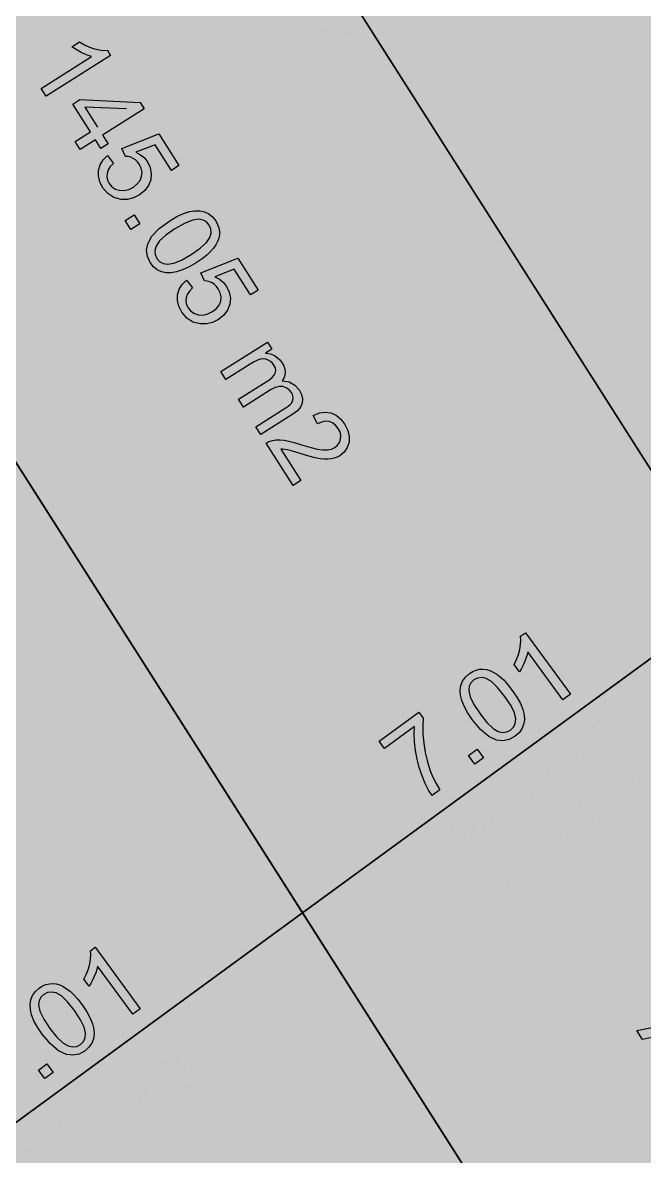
# Model space of a CAD drawing. Extents: x -5280327 to 29700, y -3925683 to 5564800.
# Drawn here: x 19031 to 19352, y 4503 to 5088 of the extents above; entities that cross this region are included whole.
import ezdxf

# ---------------------------------------------------------------- set-up
doc = ezdxf.new("R2010")
doc.units = 0
doc.linetypes.add('6', pattern=[2640.874023, 1320.437012, -1320.437012])
doc.layers.get('0').update_dxf_attribs({"linetype": 'CONTINUOUS'})
for name, color, linetype in [('31_PREDIOS_TOTAL', 7, 'CONTINUOUS'), ('LOTES', 7, 'CONTINUOUS'), ('textos', 7, 'CONTINUOUS')]:
    doc.layers.add(name, color=color, linetype=linetype)

msp = doc.modelspace()

# ---------------------------------------------------------------- linework, layer by layer
at = {"color": 7, "linetype": '6', "const_width": 10343.08}
msp.add_lwpolyline([(0, 29405.62), (24528.32, 0)], dxfattribs=at)
msp.add_lwpolyline([(0, 29405.62), (24528.32, 0)], dxfattribs=at)
at = {"color": 7}
msp.add_polyline3d([(21615.4, 6411.82, 66284.73), (18066.53, 3818.29, 66284.73)], dxfattribs=at)
at = {"layer": '31_PREDIOS_TOTAL', "color": 7, "const_width": 0.00153}
for points in [[(19168.13, 5062.3), (19176.04, 5067.34), (19166.92, 5081.67), (19170.64, 5084.04), (19201.64, 5082.59), (19203.75, 5079.28), (19182.34, 5065.65), (19185.19, 5061.19), (19181.47, 5058.82), (19178.63, 5063.28), (19170.72, 5058.24), (19168.13, 5062.3)], [(19194.66, 5079.19), (19173.18, 5080.05), (19179.76, 5069.7)], [(19349.15, 4692.85), (19345.27, 4690.01), (19327.19, 4714.75), (19327.19, 4714.75), (19326.81, 4713.1), (19326.23, 4711.32), (19325.46, 4709.39), (19325.46, 4709.39), (19324.59, 4707.5), (19323.72, 4705.84), (19322.84, 4704.4), (19320.1, 4708.15), (19320.1, 4708.15), (19321.38, 4710.76), (19322.37, 4713.39), (19323.08, 4716.02), (19323.08, 4716.02), (19323.5, 4718.53), (19323.62, 4720.78), (19323.44, 4722.77), (19325.95, 4724.6), (19349.15, 4692.85)], [(19298.56, 4679.8), (19298.56, 4679.8), (19296.13, 4683.39), (19294.32, 4686.68), (19293.12, 4689.67), (19293.12, 4689.67), (19292.47, 4692.43), (19292.33, 4695.02), (19292.69, 4697.45), (19292.69, 4697.45), (19293.59, 4699.69), (19295.04, 4701.7), (19297.06, 4703.49), (19297.06, 4703.49), (19298.77, 4704.57), (19300.51, 4705.31), (19302.28, 4705.73), (19302.28, 4705.73), (19304.06, 4705.83), (19305.83, 4705.61), (19307.61, 4705.09), (19307.61, 4705.09), (19309.39, 4704.28), (19311.19, 4703.19), (19313.01, 4701.82), (19313.01, 4701.82), (19314.91, 4700.05), (19316.97, 4697.73), (19319.18, 4694.87), (19319.18, 4694.87), (19321.59, 4691.31), (19323.4, 4688.03), (19324.6, 4685.05), (19324.6, 4685.05), (19325.25, 4682.3), (19325.4, 4679.7), (19325.05, 4677.27), (19325.05, 4677.27), (19324.15, 4675.03), (19322.69, 4673), (19320.66, 4671.2), (19320.66, 4671.2), (19317.56, 4669.5), (19314.37, 4668.84), (19311.08, 4669.23), (19311.08, 4669.23), (19307.02, 4671.14), (19302.84, 4674.67), (19298.56, 4679.8)], [(19302.55, 4682.72), (19306.12, 4678.25), (19309.26, 4675.24), (19311.95, 4673.68), (19311.95, 4673.68), (19314.3, 4673.21), (19316.43, 4673.45), (19318.33, 4674.39), (19318.33, 4674.39), (19319.81, 4675.92), (19320.67, 4677.87), (19320.93, 4680.27), (19320.93, 4680.27), (19320.26, 4683.31), (19318.35, 4687.2), (19315.19, 4691.95), (19315.19, 4691.95), (19311.61, 4696.43), (19308.47, 4699.44), (19305.78, 4701), (19305.78, 4701), (19303.43, 4701.46), (19301.29, 4701.21), (19299.37, 4700.25), (19299.37, 4700.25), (19297.89, 4698.78), (19297.02, 4696.98), (19296.75, 4694.86), (19296.75, 4694.86), (19297.44, 4691.57), (19299.38, 4687.53), (19302.55, 4682.72)], [(19253.29, 4664.95), (19250.56, 4668.68), (19271.03, 4683.64), (19273.24, 4680.62), (19273.24, 4680.62), (19272.97, 4676.78), (19273.06, 4672.47), (19273.5, 4667.71), (19273.5, 4667.71), (19274.29, 4662.79), (19275.43, 4658.02), (19276.92, 4653.4), (19276.92, 4653.4), (19278.23, 4650.17), (19279.86, 4646.91), (19281.79, 4643.62), (19277.8, 4640.7), (19277.8, 4640.7), (19276.04, 4643.5), (19274.34, 4646.87), (19272.67, 4650.79), (19272.67, 4650.79), (19271.2, 4655.05), (19270.06, 4659.43), (19269.25, 4663.92), (19269.25, 4663.92), (19268.77, 4668.33), (19268.61, 4672.44), (19268.78, 4676.27), (19253.29, 4664.95)], [(19299.86, 4656.83), (19296.63, 4661.25), (19301.05, 4664.48), (19304.28, 4660.06), (19299.86, 4656.83)], [(19127.34, 4530.75), (19123.46, 4527.91), (19105.38, 4552.66), (19105.38, 4552.66), (19105, 4551.01), (19104.43, 4549.22), (19103.66, 4547.29), (19103.66, 4547.29), (19102.79, 4545.4), (19101.92, 4543.74), (19101.04, 4542.3), (19098.29, 4546.05), (19098.29, 4546.05), (19099.58, 4548.67), (19100.57, 4551.29), (19101.28, 4553.92), (19101.28, 4553.92), (19101.69, 4556.43), (19101.81, 4558.68), (19101.64, 4560.67), (19104.14, 4562.5), (19127.34, 4530.75)], [(19076.76, 4517.71), (19076.76, 4517.71), (19074.33, 4521.29), (19072.51, 4524.58), (19071.31, 4527.58), (19071.31, 4527.58), (19070.67, 4530.33), (19070.53, 4532.93), (19070.89, 4535.36), (19070.89, 4535.36), (19071.78, 4537.59), (19073.24, 4539.6), (19075.26, 4541.4), (19075.26, 4541.4), (19076.97, 4542.47), (19078.71, 4543.22), (19080.47, 4543.63), (19080.47, 4543.63), (19082.25, 4543.73), (19084.03, 4543.52), (19085.8, 4543), (19085.8, 4543), (19087.59, 4542.18), (19089.39, 4541.09), (19091.2, 4539.73), (19091.2, 4539.73), (19093.1, 4537.96), (19095.16, 4535.64), (19097.38, 4532.77), (19097.38, 4532.77), (19099.79, 4529.21), (19101.59, 4525.94), (19102.8, 4522.96), (19102.8, 4522.96), (19103.45, 4520.2), (19103.6, 4517.61), (19103.24, 4515.17), (19103.24, 4515.17), (19102.35, 4512.93), (19100.89, 4510.91), (19098.86, 4509.11), (19098.86, 4509.11), (19095.76, 4507.4), (19092.57, 4506.74), (19089.28, 4507.14), (19089.28, 4507.14), (19085.21, 4509.05), (19081.04, 4512.57), (19076.76, 4517.71)], [(19080.75, 4520.62), (19084.32, 4516.16), (19087.45, 4513.15), (19090.14, 4511.59), (19090.14, 4511.59), (19092.5, 4511.11), (19094.63, 4511.35), (19096.52, 4512.3), (19096.52, 4512.3), (19098, 4513.82), (19098.87, 4515.78), (19099.13, 4518.17), (19099.13, 4518.17), (19098.46, 4521.21), (19096.55, 4525.11), (19093.39, 4529.86), (19093.39, 4529.86), (19089.8, 4534.33), (19086.67, 4537.35), (19083.98, 4538.9), (19083.98, 4538.9), (19081.62, 4539.37), (19079.49, 4539.12), (19077.56, 4538.15), (19077.56, 4538.15), (19076.09, 4536.68), (19075.21, 4534.89), (19074.95, 4532.76), (19074.95, 4532.76), (19075.64, 4529.48), (19077.57, 4525.43), (19080.75, 4520.62)], [(19031.49, 4502.86), (19028.76, 4506.59), (19049.23, 4521.55), (19051.44, 4518.53), (19051.44, 4518.53), (19051.17, 4514.68), (19051.25, 4510.38), (19051.69, 4505.61), (19051.69, 4505.61), (19052.49, 4500.69)], [(19047.44, 4501.83), (19046.96, 4506.23), (19046.81, 4510.35), (19046.97, 4514.17), (19031.49, 4502.86)]]:
    msp.add_lwpolyline(points, dxfattribs=at)
at = {"layer": '31_PREDIOS_TOTAL', "color": 7}
for points in [[(19043.39, 5049.73, 33030.86), (19040.81, 5053.79, 33030.86), (19066.68, 5070.21, 33030.86), (19066.68, 5070.21, 33030.86), (19065.06, 5070.7, 33030.86), (19063.32, 5071.39, 33030.86), (19061.44, 5072.28, 33030.86), (19061.44, 5072.28, 33030.86), (19059.62, 5073.27, 33030.86), (19058.01, 5074.25, 33030.86), (19056.63, 5075.22, 33030.86), (19060.56, 5077.71, 33030.86), (19060.56, 5077.71, 33030.86), (19063.08, 5076.26, 33030.86), (19065.63, 5075.1, 33030.86), (19068.22, 5074.22, 33030.86), (19068.22, 5074.22, 33030.86), (19070.69, 5073.64, 33030.86), (19072.93, 5073.38, 33030.86), (19074.93, 5073.42, 33030.86), (19076.59, 5070.8, 33030.86), (19043.39, 5049.73, 33030.86)], [(19058.25, 5026.32, 33030.86), (19066.17, 5031.34, 33030.86), (19057.06, 5045.69, 33030.86), (19060.78, 5048.05, 33030.86), (19091.79, 5046.56, 33030.86), (19093.89, 5043.24, 33030.86), (19072.46, 5029.64, 33030.86), (19075.3, 5025.18, 33030.86), (19071.58, 5022.81, 33030.86), (19068.74, 5027.28, 33030.86), (19060.83, 5022.26, 33030.86), (19058.25, 5026.32, 33030.86)], [(19084.8, 5043.17, 33030.86), (19063.32, 5044.06, 33030.86), (19069.89, 5033.7, 33030.86)], [(19074.96, 5019.14, 33030.86), (19078.02, 5015.1, 33030.86), (19078.02, 5015.1, 33030.86), (19076.41, 5013.44, 33030.86), (19075.31, 5011.72, 33030.86), (19074.74, 5009.93, 33030.86), (19074.74, 5009.93, 33030.86), (19074.65, 5008.15, 33030.86), (19075.01, 5006.43, 33030.86), (19075.81, 5004.78, 33030.86), (19075.81, 5004.78, 33030.86), (19077.24, 5003.08, 33030.86), (19079.02, 5001.89, 33030.86), (19081.17, 5001.22, 33030.86), (19081.17, 5001.22, 33030.86), (19083.52, 5001.13, 33030.86), (19085.91, 5001.69, 33030.86), (19088.33, 5002.91, 33030.86), (19088.33, 5002.91, 33030.86), (19090.34, 5004.49, 33030.86), (19091.76, 5006.3, 33030.86), (19092.57, 5008.34, 33030.86), (19092.57, 5008.34, 33030.86), (19092.77, 5010.48, 33030.86), (19092.36, 5012.61, 33030.86), (19091.33, 5014.72, 33030.86), (19091.33, 5014.72, 33030.86), (19090.43, 5015.93, 33030.86), (19089.38, 5016.92, 33030.86), (19088.19, 5017.7, 33030.86), (19088.19, 5017.7, 33030.86), (19086.92, 5018.26, 33030.86), (19085.63, 5018.6, 33030.86), (19084.31, 5018.71, 33030.86), (19082.38, 5022.84, 33030.86), (19101.4, 5030.42, 33030.86), (19111.84, 5013.97, 33030.86), (19107.96, 5011.51, 33030.86), (19099.58, 5024.71, 33030.86), (19089.57, 5020.85, 33030.86), (19089.57, 5020.85, 33030.86), (19092, 5019.56, 33030.86), (19094.01, 5017.92, 33030.86), (19095.61, 5015.92, 33030.86), (19095.61, 5015.92, 33030.86), (19097.01, 5012.97, 33030.86), (19097.56, 5009.9, 33030.86), (19097.25, 5006.7, 33030.86), (19097.25, 5006.7, 33030.86), (19096.11, 5003.66, 33030.86), (19094.16, 5001.04, 33030.86), (19091.42, 4998.83, 33030.86), (19091.42, 4998.83, 33030.86), (19088.38, 4997.31, 33030.86), (19085.24, 4996.54, 33030.86), (19082, 4996.52, 33030.86), (19082, 4996.52, 33030.86), (19078.26, 4997.48, 33030.86), (19075.09, 4999.53, 33030.86), (19072.47, 5002.66, 33030.86), (19072.47, 5002.66, 33030.86), (19070.96, 5005.66, 33030.86), (19070.25, 5008.65, 33030.86), (19070.33, 5011.63, 33030.86), (19070.33, 5011.63, 33030.86), (19071.16, 5014.44, 33030.86), (19072.7, 5016.94, 33030.86), (19074.96, 5019.14, 33030.86)], [(19084.05, 4985.67, 33030.86), (19088.67, 4988.61, 33030.86), (19091.61, 4983.98, 33030.86), (19086.98, 4981.05, 33030.86), (19084.05, 4985.67, 33030.86)], [(19107.06, 4985.47, 33030.86), (19107.06, 4985.47, 33030.86), (19110.8, 4987.65, 33030.86), (19114.2, 4989.25, 33030.86), (19117.26, 4990.25, 33030.86), (19117.26, 4990.25, 33030.86), (19120.06, 4990.71, 33030.86), (19122.65, 4990.68, 33030.86), (19125.05, 4990.16, 33030.86), (19125.05, 4990.16, 33030.86), (19127.22, 4989.13, 33030.86), (19129.14, 4987.54, 33030.86), (19130.79, 4985.41, 33030.86), (19130.79, 4985.41, 33030.86), (19131.76, 4983.63, 33030.86), (19132.39, 4981.85, 33030.86), (19132.69, 4980.06, 33030.86), (19132.69, 4980.06, 33030.86), (19132.67, 4978.28, 33030.86), (19132.34, 4976.52, 33030.86), (19131.7, 4974.78, 33030.86), (19131.7, 4974.78, 33030.86), (19130.77, 4973.06, 33030.86), (19129.57, 4971.33, 33030.86), (19128.09, 4969.61, 33030.86), (19128.09, 4969.61, 33030.86), (19126.19, 4967.83, 33030.86), (19123.75, 4965.92, 33030.86), (19120.74, 4963.9, 33030.86), (19120.74, 4963.9, 33030.86), (19117.03, 4961.73, 33030.86), (19113.65, 4960.14, 33030.86), (19110.59, 4959.13, 33030.86), (19110.59, 4959.13, 33030.86), (19107.8, 4958.66, 33030.86), (19105.2, 4958.69, 33030.86), (19102.8, 4959.2, 33030.86), (19102.8, 4959.2, 33030.86), (19100.62, 4960.24, 33030.86), (19098.69, 4961.83, 33030.86), (19097.03, 4963.97, 33030.86), (19097.03, 4963.97, 33030.86), (19095.53, 4967.18, 33030.86), (19095.08, 4970.41, 33030.86), (19095.69, 4973.66, 33030.86), (19095.69, 4973.66, 33030.86), (19097.86, 4977.59, 33030.86), (19101.65, 4981.53, 33030.86), (19107.06, 4985.47, 33030.86)], [(19109.71, 4981.29, 33030.86), (19105.02, 4978.02, 33030.86), (19101.81, 4975.09, 33030.86), (19100.08, 4972.51, 33030.86), (19100.08, 4972.51, 33030.86), (19099.45, 4970.19, 33030.86), (19099.55, 4968.05, 33030.86), (19100.37, 4966.09, 33030.86), (19100.37, 4966.09, 33030.86), (19101.79, 4964.52, 33030.86), (19103.69, 4963.52, 33030.86), (19106.06, 4963.11, 33030.86), (19106.06, 4963.11, 33030.86), (19109.14, 4963.58, 33030.86), (19113.15, 4965.23, 33030.86), (19118.1, 4968.08, 33030.86), (19118.1, 4968.08, 33030.86), (19122.8, 4971.36, 33030.86), (19126.01, 4974.29, 33030.86), (19127.73, 4976.87, 33030.86), (19127.73, 4976.87, 33030.86), (19128.35, 4979.19, 33030.86), (19128.24, 4981.34, 33030.86), (19127.41, 4983.32, 33030.86), (19127.41, 4983.32, 33030.86), (19126.04, 4984.89, 33030.86), (19124.3, 4985.88, 33030.86), (19122.2, 4986.28, 33030.86), (19122.2, 4986.28, 33030.86), (19118.88, 4985.81, 33030.86), (19114.71, 4984.14, 33030.86), (19109.71, 4981.29, 33030.86)], [(19115.72, 4954.92, 33030.86), (19118.78, 4950.89, 33030.86), (19118.78, 4950.89, 33030.86), (19117.17, 4949.22, 33030.86), (19116.08, 4947.5, 33030.86), (19115.5, 4945.72, 33030.86), (19115.5, 4945.72, 33030.86), (19115.41, 4943.94, 33030.86), (19115.77, 4942.22, 33030.86), (19116.57, 4940.56, 33030.86), (19116.57, 4940.56, 33030.86), (19118, 4938.86, 33030.86), (19119.78, 4937.68, 33030.86), (19121.93, 4937, 33030.86), (19121.93, 4937, 33030.86), (19124.28, 4936.91, 33030.86), (19126.67, 4937.48, 33030.86), (19129.09, 4938.69, 33030.86), (19129.09, 4938.69, 33030.86), (19131.1, 4940.28, 33030.86), (19132.52, 4942.09, 33030.86), (19133.33, 4944.12, 33030.86), (19133.33, 4944.12, 33030.86), (19133.53, 4946.27, 33030.86), (19133.12, 4948.39, 33030.86), (19132.09, 4950.51, 33030.86), (19132.09, 4950.51, 33030.86), (19131.19, 4951.71, 33030.86), (19130.15, 4952.7, 33030.86), (19128.96, 4953.48, 33030.86), (19128.96, 4953.48, 33030.86), (19127.68, 4954.05, 33030.86), (19126.39, 4954.38, 33030.86), (19125.07, 4954.5, 33030.86), (19123.15, 4958.62, 33030.86), (19142.16, 4966.2, 33030.86), (19152.6, 4949.76, 33030.86), (19148.72, 4947.3, 33030.86), (19140.35, 4960.49, 33030.86), (19130.33, 4956.63, 33030.86), (19130.33, 4956.63, 33030.86), (19132.76, 4955.35, 33030.86), (19134.77, 4953.7, 33030.86), (19136.37, 4951.7, 33030.86), (19136.37, 4951.7, 33030.86), (19137.77, 4948.75, 33030.86), (19138.32, 4945.68, 33030.86), (19138.01, 4942.49, 33030.86), (19138.01, 4942.49, 33030.86), (19136.87, 4939.44, 33030.86), (19134.93, 4936.82, 33030.86), (19132.18, 4934.62, 33030.86), (19132.18, 4934.62, 33030.86), (19129.14, 4933.09, 33030.86), (19126, 4932.32, 33030.86), (19122.76, 4932.31, 33030.86), (19122.76, 4932.31, 33030.86), (19119.02, 4933.27, 33030.86), (19115.85, 4935.31, 33030.86), (19113.24, 4938.44, 33030.86), (19113.24, 4938.44, 33030.86), (19111.72, 4941.44, 33030.86), (19111.01, 4944.43, 33030.86), (19111.09, 4947.41, 33030.86), (19111.09, 4947.41, 33030.86), (19111.92, 4950.23, 33030.86), (19113.46, 4952.73, 33030.86), (19115.72, 4954.92, 33030.86)], [(19133.49, 4907.79, 33030.86), (19157.44, 4922.99, 33030.86), (19159.75, 4919.36, 33030.86), (19156.38, 4917.23, 33030.86), (19156.38, 4917.23, 33030.86), (19158.01, 4917.09, 33030.86), (19159.59, 4916.69, 33030.86), (19161.12, 4916.02, 33030.86), (19161.12, 4916.02, 33030.86), (19162.54, 4915.1, 33030.86), (19163.8, 4913.9, 33030.86), (19164.9, 4912.44, 33030.86), (19164.9, 4912.44, 33030.86), (19165.83, 4910.69, 33030.86), (19166.39, 4909.01, 33030.86), (19166.56, 4907.37, 33030.86), (19166.56, 4907.37, 33030.86), (19166.38, 4905.82, 33030.86), (19165.86, 4904.37, 33030.86), (19165, 4903.01, 33030.86), (19165, 4903.01, 33030.86), (19168.65, 4902.4, 33030.86), (19171.61, 4900.83, 33030.86), (19173.89, 4898.28, 33030.86), (19173.89, 4898.28, 33030.86), (19175.06, 4895.94, 33030.86), (19175.56, 4893.7, 33030.86), (19175.39, 4891.54, 33030.86), (19175.39, 4891.54, 33030.86), (19174.52, 4889.49, 33030.86), (19172.9, 4887.57, 33030.86), (19170.53, 4885.77, 33030.86), (19154.09, 4875.33, 33030.86), (19151.53, 4879.37, 33030.86), (19166.62, 4888.94, 33030.86), (19166.62, 4888.94, 33030.86), (19168.06, 4889.92, 33030.86), (19169.15, 4890.8, 33030.86), (19169.87, 4891.57, 33030.86), (19169.87, 4891.57, 33030.86), (19170.33, 4892.32, 33030.86), (19170.6, 4893.17, 33030.86), (19170.69, 4894.09, 33030.86), (19170.69, 4894.09, 33030.86), (19170.59, 4895.06, 33030.86), (19170.29, 4896.01, 33030.86), (19169.8, 4896.94, 33030.86), (19169.8, 4896.94, 33030.86), (19168.6, 4898.41, 33030.86), (19167.15, 4899.46, 33030.86), (19165.45, 4900.07, 33030.86), (19165.45, 4900.07, 33030.86), (19163.52, 4900.15, 33030.86), (19161.37, 4899.56, 33030.86), (19159.01, 4898.33, 33030.86), (19145.1, 4889.49, 33030.86), (19142.52, 4893.55, 33030.86), (19158.08, 4903.43, 33030.86), (19158.08, 4903.43, 33030.86), (19159.67, 4904.59, 33030.86), (19160.81, 4905.78, 33030.86), (19161.51, 4907, 33030.86), (19161.51, 4907, 33030.86), (19161.76, 4908.28, 33030.86), (19161.52, 4909.65, 33030.86), (19160.81, 4911.11, 33030.86), (19160.81, 4911.11, 33030.86), (19160, 4912.16, 33030.86), (19159.03, 4913.02, 33030.86), (19157.89, 4913.71, 33030.86), (19157.89, 4913.71, 33030.86), (19156.64, 4914.15, 33030.86), (19155.31, 4914.29, 33030.86), (19153.91, 4914.14, 33030.86), (19153.91, 4914.14, 33030.86), (19152.35, 4913.66, 33030.86), (19150.55, 4912.82, 33030.86), (19148.49, 4911.61, 33030.86), (19136.06, 4903.73, 33030.86), (19133.49, 4907.79, 33030.86)], [(19174.64, 4851.57, 33030.86), (19170.74, 4849.1, 33030.86), (19156.87, 4870.95, 33030.86), (19156.87, 4870.95, 33030.86), (19157.85, 4871.53, 33030.86), (19158.89, 4871.97, 33030.86), (19159.99, 4872.27, 33030.86), (19159.99, 4872.27, 33030.86), (19161.89, 4872.54, 33030.86), (19163.92, 4872.58, 33030.86), (19166.08, 4872.39, 33030.86), (19166.08, 4872.39, 33030.86), (19168.49, 4871.94, 33030.86), (19171.29, 4871.23, 33030.86), (19174.46, 4870.25, 33030.86), (19174.46, 4870.25, 33030.86), (19179.24, 4868.79, 33030.86), (19183.11, 4867.84, 33030.86), (19186.09, 4867.41, 33030.86), (19186.09, 4867.41, 33030.86), (19188.45, 4867.43, 33030.86), (19190.48, 4867.84, 33030.86), (19192.17, 4868.62, 33030.86), (19192.17, 4868.62, 33030.86), (19193.58, 4869.78, 33030.86), (19194.57, 4871.22, 33030.86), (19195.15, 4872.93, 33030.86), (19195.15, 4872.93, 33030.86), (19195.27, 4874.78, 33030.86), (19194.87, 4876.63, 33030.86), (19193.95, 4878.48, 33030.86), (19193.95, 4878.48, 33030.86), (19192.6, 4880.18, 33030.86), (19191.02, 4881.37, 33030.86), (19189.21, 4882.06, 33030.86), (19189.21, 4882.06, 33030.86), (19187.27, 4882.2, 33030.86), (19185.27, 4881.76, 33030.86), (19183.21, 4880.75, 33030.86), (19180.99, 4885.19, 33030.86), (19180.99, 4885.19, 33030.86), (19184.21, 4886.46, 33030.86), (19187.26, 4886.89, 33030.86), (19190.15, 4886.48, 33030.86), (19190.15, 4886.48, 33030.86), (19192.83, 4885.27, 33030.86), (19195.24, 4883.28, 33030.86), (19197.37, 4880.52, 33030.86), (19197.37, 4880.52, 33030.86), (19198.95, 4877.39, 33030.86), (19199.66, 4874.32, 33030.86), (19199.51, 4871.32, 33030.86), (19199.51, 4871.32, 33030.86), (19198.59, 4868.57, 33030.86), (19197, 4866.26, 33030.86), (19194.73, 4864.39, 33030.86), (19194.73, 4864.39, 33030.86), (19193.36, 4863.64, 33030.86), (19191.89, 4863.09, 33030.86), (19190.31, 4862.72, 33030.86), (19190.31, 4862.72, 33030.86), (19188.6, 4862.56, 33030.86), (19186.68, 4862.6, 33030.86), (19184.57, 4862.86, 33030.86), (19184.57, 4862.86, 33030.86), (19182, 4863.38, 33030.86), (19178.74, 4864.24, 33030.86), (19174.77, 4865.42, 33030.86), (19174.77, 4865.42, 33030.86), (19171.59, 4866.41, 33030.86), (19169.21, 4867.09, 33030.86), (19167.63, 4867.47, 33030.86), (19167.63, 4867.47, 33030.86), (19166.49, 4867.66, 33030.86), (19165.39, 4867.77, 33030.86), (19164.35, 4867.79, 33030.86), (19174.64, 4851.57, 33030.86)], [(19313.67, 4741.4, 33030.86), (19309.79, 4738.56, 33030.86), (19291.7, 4763.3, 33030.86), (19291.7, 4763.3, 33030.86), (19291.32, 4761.66, 33030.86), (19290.75, 4759.87, 33030.86), (19289.98, 4757.94, 33030.86), (19289.98, 4757.94, 33030.86), (19289.11, 4756.05, 33030.86), (19288.24, 4754.39, 33030.86), (19287.36, 4752.95, 33030.86), (19284.62, 4756.7, 33030.86), (19284.62, 4756.7, 33030.86), (19285.9, 4759.31, 33030.86), (19286.89, 4761.94, 33030.86), (19287.6, 4764.57, 33030.86), (19287.6, 4764.57, 33030.86), (19288.02, 4767.08, 33030.86), (19288.14, 4769.33, 33030.86), (19287.96, 4771.32, 33030.86), (19290.46, 4773.15, 33030.86), (19313.67, 4741.4, 33030.86)], [(19263.08, 4728.35, 33030.86), (19263.08, 4728.35, 33030.86), (19260.65, 4731.94, 33030.86), (19258.84, 4735.23, 33030.86), (19257.64, 4738.22, 33030.86), (19257.64, 4738.22, 33030.86), (19256.99, 4740.98, 33030.86), (19256.85, 4743.57, 33030.86), (19257.21, 4746, 33030.86), (19257.21, 4746, 33030.86), (19258.11, 4748.24, 33030.86), (19259.56, 4750.25, 33030.86), (19261.58, 4752.04, 33030.86), (19261.58, 4752.04, 33030.86), (19263.29, 4753.12, 33030.86), (19265.03, 4753.86, 33030.86), (19266.8, 4754.28, 33030.86), (19266.8, 4754.28, 33030.86), (19268.57, 4754.38, 33030.86), (19270.35, 4754.16, 33030.86), (19272.13, 4753.64, 33030.86), (19272.13, 4753.64, 33030.86), (19273.91, 4752.83, 33030.86), (19275.71, 4751.74, 33030.86), (19277.53, 4750.37, 33030.86), (19277.53, 4750.37, 33030.86), (19279.43, 4748.6, 33030.86), (19281.49, 4746.28, 33030.86), (19283.7, 4743.42, 33030.86), (19283.7, 4743.42, 33030.86), (19286.11, 4739.86, 33030.86), (19287.92, 4736.58, 33030.86), (19289.12, 4733.6, 33030.86), (19289.12, 4733.6, 33030.86), (19289.77, 4730.85, 33030.86), (19289.92, 4728.25, 33030.86), (19289.56, 4725.82, 33030.86), (19289.56, 4725.82, 33030.86), (19288.67, 4723.58, 33030.86), (19287.21, 4721.55, 33030.86), (19285.18, 4719.75, 33030.86), (19285.18, 4719.75, 33030.86), (19282.08, 4718.05, 33030.86), (19278.89, 4717.39, 33030.86), (19275.6, 4717.78, 33030.86), (19275.6, 4717.78, 33030.86), (19271.54, 4719.69, 33030.86), (19267.36, 4723.22, 33030.86), (19263.08, 4728.35, 33030.86)], [(19267.07, 4731.27, 33030.86), (19270.64, 4726.8, 33030.86), (19273.77, 4723.79, 33030.86), (19276.47, 4722.23, 33030.86), (19276.47, 4722.23, 33030.86), (19278.82, 4721.76, 33030.86), (19280.95, 4722, 33030.86), (19282.85, 4722.94, 33030.86), (19282.85, 4722.94, 33030.86), (19284.33, 4724.47, 33030.86), (19285.19, 4726.42, 33030.86), (19285.45, 4728.82, 33030.86), (19285.45, 4728.82, 33030.86), (19284.78, 4731.86, 33030.86), (19282.87, 4735.75, 33030.86), (19279.71, 4740.5, 33030.86), (19279.71, 4740.5, 33030.86), (19276.13, 4744.98, 33030.86), (19272.99, 4747.99, 33030.86), (19270.3, 4749.55, 33030.86), (19270.3, 4749.55, 33030.86), (19267.95, 4750.01, 33030.86), (19265.81, 4749.76, 33030.86), (19263.89, 4748.8, 33030.86), (19263.89, 4748.8, 33030.86), (19262.41, 4747.33, 33030.86), (19261.54, 4745.53, 33030.86), (19261.27, 4743.41, 33030.86), (19261.27, 4743.41, 33030.86), (19261.96, 4740.12, 33030.86), (19263.9, 4736.08, 33030.86), (19267.07, 4731.27, 33030.86)], [(19217.81, 4713.5, 33030.86), (19215.08, 4717.23, 33030.86), (19235.55, 4732.19, 33030.86), (19237.76, 4729.17, 33030.86), (19237.76, 4729.17, 33030.86), (19237.49, 4725.33, 33030.86), (19237.58, 4721.02, 33030.86), (19238.02, 4716.26, 33030.86), (19238.02, 4716.26, 33030.86), (19238.81, 4711.34, 33030.86), (19239.95, 4706.57, 33030.86), (19241.44, 4701.95, 33030.86), (19241.44, 4701.95, 33030.86), (19242.75, 4698.72, 33030.86), (19244.37, 4695.46, 33030.86), (19246.31, 4692.17, 33030.86), (19242.32, 4689.25, 33030.86), (19242.32, 4689.25, 33030.86), (19240.56, 4692.05, 33030.86), (19238.86, 4695.42, 33030.86), (19237.19, 4699.34, 33030.86), (19237.19, 4699.34, 33030.86), (19235.72, 4703.6, 33030.86), (19234.58, 4707.98, 33030.86), (19233.77, 4712.47, 33030.86), (19233.77, 4712.47, 33030.86), (19233.29, 4716.88, 33030.86), (19233.13, 4720.99, 33030.86), (19233.3, 4724.82, 33030.86), (19217.81, 4713.5, 33030.86)], [(19264.38, 4705.38, 33030.86), (19261.15, 4709.8, 33030.86), (19265.57, 4713.03, 33030.86), (19268.8, 4708.61, 33030.86), (19264.38, 4705.38, 33030.86)], [(19091.86, 4579.3, 33030.86), (19087.98, 4576.46, 33030.86), (19069.9, 4601.21, 33030.86), (19069.9, 4601.21, 33030.86), (19069.52, 4599.56, 33030.86), (19068.95, 4597.77, 33030.86), (19068.18, 4595.84, 33030.86), (19068.18, 4595.84, 33030.86), (19067.31, 4593.95, 33030.86), (19066.44, 4592.29, 33030.86), (19065.56, 4590.85, 33030.86), (19062.81, 4594.6, 33030.86), (19062.81, 4594.6, 33030.86), (19064.09, 4597.22, 33030.86), (19065.09, 4599.84, 33030.86), (19065.8, 4602.47, 33030.86), (19065.8, 4602.47, 33030.86), (19066.21, 4604.98, 33030.86), (19066.33, 4607.23, 33030.86), (19066.16, 4609.22, 33030.86), (19068.66, 4611.05, 33030.86), (19091.86, 4579.3, 33030.86)], [(19041.27, 4566.26, 33030.86), (19041.27, 4566.26, 33030.86), (19038.85, 4569.84, 33030.86), (19037.03, 4573.13, 33030.86), (19035.83, 4576.13, 33030.86), (19035.83, 4576.13, 33030.86), (19035.19, 4578.88, 33030.86), (19035.05, 4581.48, 33030.86), (19035.41, 4583.91, 33030.86), (19035.41, 4583.91, 33030.86), (19036.3, 4586.14, 33030.86), (19037.76, 4588.15, 33030.86), (19039.78, 4589.95, 33030.86), (19039.78, 4589.95, 33030.86), (19041.49, 4591.02, 33030.86), (19043.23, 4591.77, 33030.86), (19044.99, 4592.18, 33030.86), (19044.99, 4592.18, 33030.86), (19046.77, 4592.28, 33030.86), (19048.55, 4592.07, 33030.86), (19050.32, 4591.55, 33030.86), (19050.32, 4591.55, 33030.86), (19052.11, 4590.73, 33030.86), (19053.9, 4589.64, 33030.86), (19055.72, 4588.28, 33030.86), (19055.72, 4588.28, 33030.86), (19057.62, 4586.51, 33030.86), (19059.68, 4584.19, 33030.86), (19061.9, 4581.33, 33030.86), (19061.9, 4581.33, 33030.86), (19064.31, 4577.76, 33030.86), (19066.11, 4574.49, 33030.86), (19067.32, 4571.51, 33030.86), (19067.32, 4571.51, 33030.86), (19067.97, 4568.75, 33030.86), (19068.12, 4566.16, 33030.86), (19067.76, 4563.72, 33030.86), (19067.76, 4563.72, 33030.86), (19066.87, 4561.48, 33030.86), (19065.41, 4559.46, 33030.86), (19063.38, 4557.66, 33030.86), (19063.38, 4557.66, 33030.86), (19060.28, 4555.95, 33030.86), (19057.09, 4555.3, 33030.86), (19053.8, 4555.69, 33030.86), (19053.8, 4555.69, 33030.86), (19049.73, 4557.6, 33030.86), (19045.56, 4561.12, 33030.86), (19041.27, 4566.26, 33030.86)], [(19045.26, 4569.17, 33030.86), (19048.84, 4564.71, 33030.86), (19051.97, 4561.7, 33030.86), (19054.66, 4560.14, 33030.86), (19054.66, 4560.14, 33030.86), (19057.02, 4559.66, 33030.86), (19059.15, 4559.9, 33030.86), (19061.04, 4560.85, 33030.86), (19061.04, 4560.85, 33030.86), (19062.52, 4562.37, 33030.86), (19063.39, 4564.33, 33030.86), (19063.65, 4566.72, 33030.86), (19063.65, 4566.72, 33030.86), (19062.98, 4569.76, 33030.86), (19061.07, 4573.66, 33030.86), (19057.9, 4578.41, 33030.86), (19057.9, 4578.41, 33030.86), (19054.32, 4582.88, 33030.86), (19051.19, 4585.9, 33030.86), (19048.5, 4587.45, 33030.86), (19048.5, 4587.45, 33030.86), (19046.14, 4587.92, 33030.86), (19044, 4587.67, 33030.86), (19042.08, 4586.7, 33030.86), (19042.08, 4586.7, 33030.86), (19040.6, 4585.23, 33030.86), (19039.73, 4583.44, 33030.86), (19039.47, 4581.31, 33030.86), (19039.47, 4581.31, 33030.86), (19040.16, 4578.03, 33030.86), (19042.09, 4573.98, 33030.86), (19045.26, 4569.17, 33030.86)], [(19347.92, 4568.03, 33030.86), (19389.05, 4576.32, 33030.86), (19392.04, 4571.61, 33030.86), (19367.57, 4537.09, 33030.86), (19364.4, 4542.07, 33030.86), (19371.97, 4552.28, 33030.86), (19363.19, 4566.11, 33030.86), (19350.87, 4563.39, 33030.86), (19347.92, 4568.03, 33030.86)], [(19042.58, 4543.28, 33030.86), (19039.35, 4547.71, 33030.86), (19043.77, 4550.94, 33030.86), (19047, 4546.51, 33030.86), (19042.58, 4543.28, 33030.86)]]:
    msp.add_polyline3d(points, dxfattribs=at)
at = {"layer": 'LOTES', "color": 7}
for points in [[(19397.35, 4790.86), (19175.55, 4628.77), (19573.34, 4004.06), (19788.1, 4177.21), (19397.35, 4790.86)], [(19175.55, 4628.77), (18953.75, 4466.67), (19358.58, 3830.9), (19573.34, 4004.06), (19175.55, 4628.77)]]:
    msp.add_lwpolyline(points, dxfattribs=at)
for points in [[(19181.96, 5639.55, 33030.86), (18961.02, 5476.12, 33030.86), (19397.35, 4790.86, 33030.86), (19619.16, 4952.96, 33030.86), (19181.96, 5639.55, 33030.86)], [(18961.02, 5476.12, 33030.86), (18740.07, 5312.68, 33030.86), (19175.55, 4628.77, 33030.86), (19397.35, 4790.86, 33030.86), (18961.02, 5476.12, 33030.86)], [(18961.02, 5476.12, 66061.73), (19788.1, 4177.21, 66061.73)], [(18740.07, 5312.68, 33030.86), (18519.12, 5149.24, 33030.86), (18953.75, 4466.67, 33030.86), (19175.55, 4628.77, 33030.86), (18740.07, 5312.68, 33030.86)], [(18740.07, 5312.68, 66061.73), (19573.34, 4004.06, 66061.73)], [(19788.1, 4177.21, 33030.86), (19397.35, 4790.86, 33030.86), (19175.55, 4628.77, 33030.86), (19573.34, 4004.06, 33030.86)], [(19573.34, 4004.06, 33030.86), (19175.55, 4628.77, 33030.86), (18953.75, 4466.67, 33030.86), (19358.58, 3830.9, 33030.86)]]:
    msp.add_polyline3d(points, dxfattribs=at)
at = {"layer": 'textos', "color": 7, "const_width": 16.63}
for points in [[(19312.45, 4878.62), (19346.26, 4902.02), (19358.71, 4884.03), (19324.9, 4860.63), (19312.45, 4878.62)], [(19195.6, 4829), (19251.85, 4867.94), (19261.26, 4854.34), (19252.23, 4801.98), (19284.73, 4824.47), (19295.71, 4808.59), (19235.29, 4766.77), (19224.86, 4781.85), (19233.32, 4831.63), (19206.59, 4813.13), (19195.6, 4829)], [(19073.13, 4778.37), (19107.16, 4801.92), (19155.55, 4760.07), (19133.38, 4820.06), (19167.3, 4843.54), (19225.24, 4759.82), (19204.11, 4745.19), (19159.92, 4809.04), (19187.72, 4733.85), (19168.59, 4720.61), (19108.07, 4773.16), (19152.25, 4709.31), (19131.07, 4694.64), (19073.13, 4778.37)]]:
    msp.add_lwpolyline(points, dxfattribs=at)

doc.saveas('drawing.dxf')
